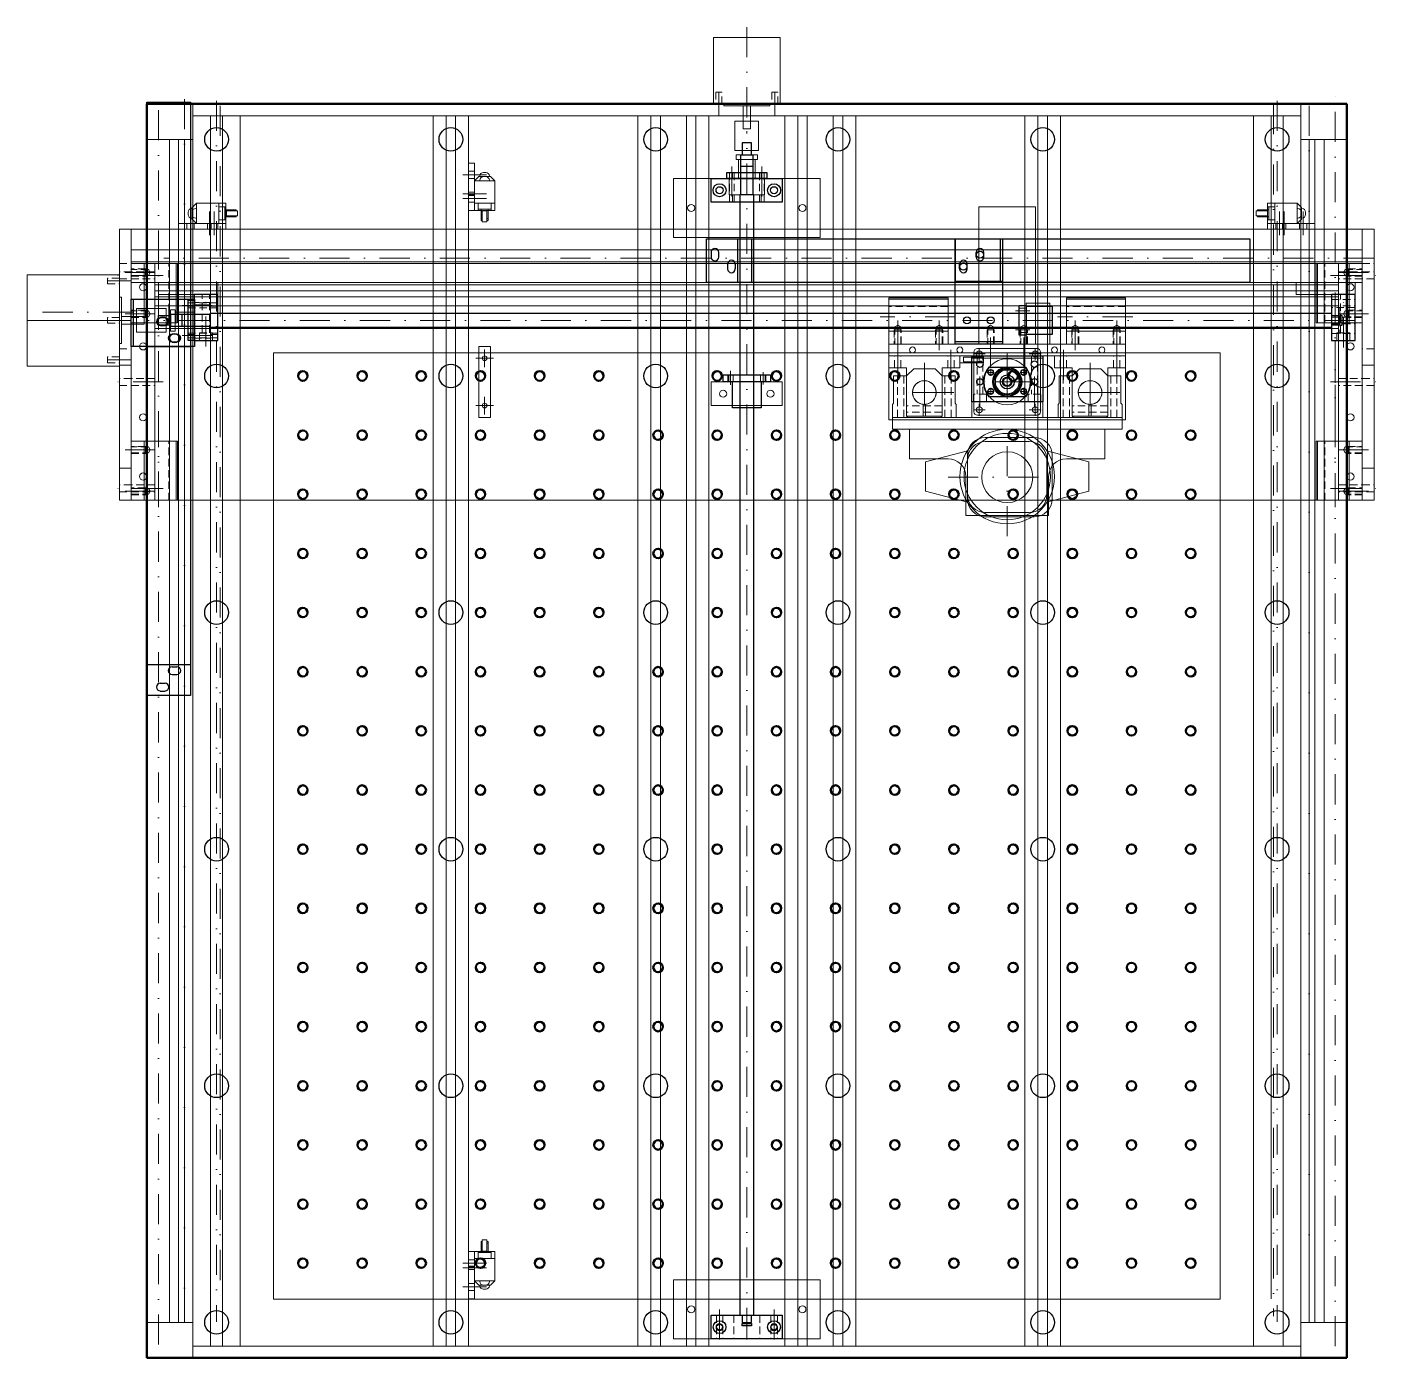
# Model space of a CAD drawing. Header units: millimetres. Extents: x -538 to 5863, y -404 to 2062.
# Drawn here: x -538 to 608, y -40 to 1085 of the extents above; entities that cross this region are included whole.
import ezdxf

# ---------------------------------------------------------------- set-up
doc = ezdxf.new("R2010")
doc.units = ezdxf.units.MM
doc.linetypes.add('DASHDOTX2', pattern=[50.8, 25.4, -12.7, 0, -12.7])
doc.linetypes.add('DASHED2', pattern=[9.525, 6.35, -3.175])
for name, color, linetype, lineweight, true_color in [('ACCOUPLEMENT', 8, 'CONTINUOUS', 0, 0x7f7f7f), ('ALU_CHASSIS', 7, 'CONTINUOUS', 0, 0x000000), ('ALU_CURSEUR_X', 7, 'CONTINUOUS', 0, 0x000000), ('ALU_CURSEUR_Y', 7, 'CONTINUOUS', 0, 0x000000), ('ALU_CURSEUR_Z', 7, 'CONTINUOUS', 0, 0x000000), ('ALU_SUP_PAL', 7, 'CONTINUOUS', 0, 0x000000), ('ALU_X_A', 7, 'CONTINUOUS', 0, 0x000000), ('ALU_X_B', 7, 'CONTINUOUS', 0, 0x000000), ('ALU_Y', 7, 'CONTINUOUS', 0, 0x000000), ('ALU_Z_B', 7, 'CONTINUOUS', 0, 0x000000), ('ARBRE_DE_GUIDAGE', 4, 'CONTINUOUS', 0, 0x00ffff), ('ARBRE_DE_GUIDAGE_SUR_RAIL_1000', 4, 'CONTINUOUS', 0, 0x00ffff), ('axe', 1, 'DASHDOTX2', 0, 0xff0000), ('BAGUE', 9, 'CONTINUOUS', 0, 0xc0c0c0), ('BF10', 5, 'CONTINUOUS', 25, 0x0000ff), ('BK10', 5, 'CONTINUOUS', 25, 0x0000ff), ('BROCHE', 4, 'CONTINUOUS', 0, 0x00ffff), ('cacher', 3, 'DASHED2', 0, 0x00ff00), ('CHAINE', 2, 'CONTINUOUS', 25, 0xffff00), ('ECROU_KM0', 7, 'CONTINUOUS', 0, 0x000000), ('ECROU_RM1204', 11, 'CONTINUOUS', 25, 0xff557f), ('EQUER_CHAINE', 7, 'CONTINUOUS', 25, 0x000000), ('MARTYR', 20, 'CONTINUOUS', 50, 0xff5500), ('MARTYR fixation', 34, 'CONTINUOUS', 25, 0x904200), ('MARTYR2', 2, 'CONTINUOUS', 0, 0xffff00), ('MEMA_23', 7, 'CONTINUOUS', 0, 0x000000), ('motor', 4, 'CONTINUOUS', 0, 0x00ffff), ('PALIER_DOUILLE_20', 7, 'CONTINUOUS', 0, 0x000000), ('PALIER_DOUILLE_OUVERT_20', 7, 'CONTINUOUS', 0, 0x000000), ('PROFILE_ALU_30x60', 7, 'CONTINUOUS', 0, 0x000000), ('PROFILE_ALU_40x80', 7, 'CONTINUOUS', 0, 0x000000), ('PROFILE_ALU_45x90S', 7, 'CONTINUOUS', 0, 0x000000), ('ROULEMENT', 5, 'CONTINUOUS', 0, 0x0000ff), ('SUPP_BROCHE', 7, 'CONTINUOUS', 0, 0x000000), ('SUPPORT_ARBRE_20', 7, 'CONTINUOUS', 0, 0x000000), ('SWITCH', 7, 'CONTINUOUS', 0, 0x000000), ('VIS_A_BILLES', 2, 'CONTINUOUS', 25, 0xffff00)]:
    doc.layers.add(name, color=color, linetype=linetype, lineweight=lineweight, true_color=true_color)

msp = doc.modelspace()

# ---------------------------------------------------------------- linework, layer by layer
at = {"layer": 'ACCOUPLEMENT'}
for p, q in [((60, 1005.5), (80, 1005.5)), ((60, 980.5), (60, 1005.5)), ((80, 1005.5), (80, 980.5)), ((80, 980.5), (60, 980.5)), ((-445.5, 827), (-445.5, 847)), ((-445.5, 847), (-420.5, 847)), ((-420.5, 847), (-420.5, 827)), ((-420.5, 827), (-445.5, 827))]:
    msp.add_line(p, q, dxfattribs=at)
msp.add_circle((290, 785), 10, dxfattribs=at)
at = {"layer": 'ALU_CHASSIS'}
for p, q in [((-398, 1010), (-398, 1020)), ((-398, 1020), (538, 1020)), ((538, 1010), (-398, 1010)), ((538, 1020), (538, 1010)), ((-165, 970), (-160, 970)), ((-165, 930), (-165, 970)), ((-160, 970), (-160, 930)), ((-160, 930), (-165, 930)), ((-160, 50), (-165, 50)), ((-165, 50), (-165, 10)), ((-160, 10), (-160, 50)), ((-165, 10), (-160, 10)), ((-398, -30), (538, -30)), ((-398, -40), (-398, -30)), ((538, -30), (538, -40)), ((538, -40), (-398, -40))]:
    msp.add_line(p, q, dxfattribs=at)
at = {"layer": 'ALU_CURSEUR_X'}
for p, q in [((306, 851.5), (326, 851.5)), ((306, 817), (306, 851.5)), ((326, 851.5), (326, 817)), ((326, 817), (306, 817))]:
    msp.add_line(p, q, dxfattribs=at)
at = {"layer": 'ALU_CURSEUR_Y'}
for p, q in [((40, 785), (100, 785)), ((40, 765), (40, 785)), ((100, 785), (100, 765)), ((100, 765), (40, 765))]:
    msp.add_line(p, q, dxfattribs=at)
for centre in [(50, 775), (90, 775)]:
    msp.add_circle(centre, 3, dxfattribs=at)
at = {"layer": 'ALU_CURSEUR_Z'}
for p, q in [((260, 755), (260, 805)), ((260, 805), (320, 805)), ((320, 805), (320, 755)), ((320, 755), (260, 755))]:
    msp.add_line(p, q, dxfattribs=at)
for centre, radius in [((276.1, 793), 2.5), ((290, 785), 12.5), ((303.9, 793), 2.5), ((276.1, 777), 2.5), ((303.9, 777), 2.5)]:
    msp.add_circle(centre, radius, dxfattribs=at)
at = {"layer": 'ALU_SUP_PAL'}
for p, q in [((8, 957), (132, 957)), ((8, 907), (8, 957)), ((132, 957), (132, 907)), ((132, 907), (8, 907)), ((-427, 869), (-377, 869)), ((-427, 859), (-427, 869)), ((-377, 869), (-377, 859)), ((534, 869), (584, 869)), ((534, 859), (534, 869)), ((584, 869), (584, 859)), ((-377, 859), (-427, 859)), ((584, 859), (534, 859)), ((8, 26), (132, 26)), ((8, -24), (8, 26)), ((132, 26), (132, -24)), ((132, -24), (8, -24))]:
    msp.add_line(p, q, dxfattribs=at)
for centre in [(47, 947), (93, 947), (23, 932), (117, 932), (23, 1), (117, 1), (47, -14), (93, -14)]:
    msp.add_circle(centre, 3, dxfattribs=at)
at = {"layer": 'ALU_X_A'}
for p, q in [((266, 933), (314, 933)), ((266, 817), (266, 933)), ((314, 933), (314, 817)), ((190, 817), (390, 817)), ((190, 807), (190, 817)), ((314, 817), (266, 817)), ((390, 817), (390, 807)), ((390, 807), (190, 807))]:
    msp.add_line(p, q, dxfattribs=at)
for centre in [(210, 812), (250, 812), (330, 812), (370, 812)]:
    msp.add_circle(centre, 2.5, dxfattribs=at)
at = {"layer": 'ALU_X_B'}
for p, q in [((190, 752.8), (190, 817)), ((190, 817), (390, 817)), ((390, 817), (390, 752.8)), ((390, 752.8), (190, 752.8))]:
    msp.add_line(p, q, dxfattribs=at)
for centre, radius in [((250, 812), 2.5), ((330, 812), 2.5), ((266.4, 808.6), 2.5), ((290, 785), 19.5), ((313.6, 808.6), 2.5), ((266.4, 761.4), 2.5), ((313.6, 761.4), 2.5)]:
    msp.add_circle(centre, radius, dxfattribs=at)
at = {"layer": 'ALU_Y'}
for p, q in [((-410, 919), (-370, 919)), ((-410, 914), (-410, 919)), ((-370, 919), (-370, 914)), ((550, 919), (510, 919)), ((510, 919), (510, 914)), ((550, 914), (550, 919)), ((-460, 914), (-460, 685)), ((-460, 914), (-450, 914)), ((-450, 914), (-450, 685)), ((-370, 914), (-410, 914)), ((510, 914), (550, 914)), ((590, 685), (590, 914)), ((590, 914), (600, 914)), ((590, 912), (590, 685)), ((600, 914), (600, 685)), ((-450, 885), (590, 885)), ((-430, 885), (-430, 685)), ((570, 885), (570, 685)), ((590, 885), (590, 685)), ((-156.5, 815), (-146.5, 815)), ((-156.5, 755), (-156.5, 815)), ((-146.5, 815), (-146.5, 755)), ((-460, 799.1), (-450, 799.1)), ((590, 799.1), (600, 799.1)), ((-146.5, 755), (-156.5, 755)), ((-460, 712), (-450, 712)), ((590, 712), (600, 712)), ((-450, 685), (-460, 685)), ((590, 685), (-450, 685)), ((600, 685), (590, 685))]:
    msp.add_line(p, q, dxfattribs=at)
for centre, radius in [((-440, 865), 3), ((580, 865), 3), ((-440, 815), 3), ((580, 815), 3), ((-151.5, 805), 2), ((50, 775), 3), ((90, 775), 3), ((-440, 755), 3), ((-151.5, 765), 2), ((580, 755), 3), ((-440, 705), 3), ((580, 705), 3)]:
    msp.add_circle(centre, radius, dxfattribs=at)
at = {"layer": 'ALU_Z_B'}
for p, q in [((193, 755), (387, 755)), ((193, 745), (193, 755)), ((387, 755), (387, 745)), ((387, 745), (193, 745))]:
    msp.add_line(p, q, dxfattribs=at)
at = {"layer": 'ARBRE_DE_GUIDAGE'}
for centre in [(220, 776), (360, 776)]:
    msp.add_circle(centre, 10, dxfattribs=at)
at = {"layer": 'ARBRE_DE_GUIDAGE_SUR_RAIL_1000'}
for p, q in [((-437, -10), (-437, 990)), ((-398, 990), (-437, 990)), ((-417.7, -10), (-417.7, 990)), ((-410, 990), (-410, -10)), ((-405, 990), (-405, -10)), ((-398, 990), (-398, -10)), ((538, 990), (577, 990)), ((538, 990), (538, -10)), ((545, 990), (545, -10)), ((550, 990), (550, -10)), ((557.7, -10), (557.7, 990)), ((577, -10), (577, 990)), ((-430, 867), (-430, 830)), ((-430, 867), (570, 867)), ((-430, 862), (570, 862)), ((570, 867), (570, 830)), ((-430, 857), (570, 857)), ((570, 849.3), (-430, 849.3)), ((570, 830), (-430, 830)), ((-398, -10), (-437, -10)), ((538, -10), (577, -10))]:
    msp.add_line(p, q, dxfattribs=at)
at = {"layer": 'axe'}
for p, q in [((70, 1084.9), (70, 992)), ((567, -30.2), (567, 1035.2)), ((-427, -28.7), (-427, 1024.1)), ((-405, 1024.1), (-405, -4.6)), ((-378, 1022.6), (-378, -9.4)), ((46.4, 1030), (46.4, 1010)), ((93.6, 1030), (93.6, 1010)), ((518, 1022.6), (518, -9.4)), ((-375, 1018.3), (-375, 2.5)), ((515, 1019.7), (515, -4.6)), ((545, 1018.3), (545, 2.5)), ((70, -23), (70, 997)), ((57.3, 967), (57.3, 932)), ((82.7, 967), (82.7, 932)), ((-170, 960), (-150, 960)), ((-170, 944), (-150, 944)), ((-170, 940), (-150, 940)), ((-400, 909), (-400, 929)), ((-384, 909), (-384, 929)), ((-380, 909), (-380, 929)), ((520, 909), (520, 929)), ((524, 909), (524, 929)), ((540, 909), (540, 929)), ((-427, 829), (-427, 892.4)), ((599.6, 889.5), (-422.4, 889.5)), ((-423.1, 875), (-468.2, 875)), ((-455.1, 877.5), (-430.2, 877.5)), ((563.1, 875), (608.2, 875)), ((595.1, 877.5), (570.2, 877.5)), ((-470, 870.3), (-450, 870.3)), ((-387, 815), (-387, 864)), ((-387, 815), (-387, 864)), ((574, 814.1), (574, 862.5)), ((-407, 849.7), (-372, 849.7)), ((-524.9, 844), (-432, 844)), ((-470, 837), (-450, 837)), ((-455.1, 842.5), (-430.2, 842.5)), ((583, 837), (-437, 837)), ((246, 840), (182.6, 840)), ((197.5, 811.9), (197.5, 836.8)), ((232.5, 811.9), (232.5, 836.8)), ((276, 797), (276, 837)), ((297.1, 845), (309, 845)), ((304, 797), (304, 837)), ((396, 840), (332.6, 840)), ((347.5, 811.9), (347.5, 836.8)), ((382.5, 811.9), (382.5, 836.8)), ((595.1, 842.5), (570.2, 842.5)), ((297.1, 829), (309, 829)), ((-407, 824.3), (-372, 824.3)), ((567, 757), (567, 820.4)), ((-470, 803.7), (-450, 803.7)), ((-159, 805), (-144, 805)), ((-151.5, 797.5), (-151.5, 812.5)), ((197.5, 812), (197.5, 782)), ((242.5, 812), (242.5, 782)), ((261.4, 808.6), (271.4, 808.6)), ((266.4, 803.6), (266.4, 813.6)), ((267, 764.1), (267, 812.5)), ((290, 809), (290, 769)), ((308.6, 808.6), (318.6, 808.6)), ((313, 764.1), (313, 812.5)), ((313.6, 803.6), (313.6, 813.6)), ((337.5, 812), (337.5, 782)), ((382.5, 812), (382.5, 782)), ((56.1, 794.4), (56.1, 782.4)), ((83.9, 793.1), (83.9, 782.8)), ((220, 801), (220, 751)), ((220, 791), (220, 761)), ((279.1, 793), (273.1, 793)), ((276.1, 790), (276.1, 796)), ((290, 771), (290, 791)), ((306.9, 793), (300.9, 793)), ((303.9, 790), (303.9, 796)), ((360, 801), (360, 751)), ((360, 791), (360, 761)), ((-423.1, 785), (-468.2, 785)), ((310, 785), (270, 785)), ((276.1, 774), (276.1, 780)), ((280, 785), (300, 785)), ((303.9, 774), (303.9, 780)), ((563.1, 785), (608.2, 785)), ((-151.5, 757.5), (-151.5, 772.5)), ((245, 776), (195, 776)), ((235, 776), (205, 776)), ((235, 776), (205, 776)), ((279.1, 777), (273.1, 777)), ((306.9, 777), (300.9, 777)), ((385, 776), (335, 776)), ((375, 776), (345, 776)), ((375, 776), (345, 776)), ((-159, 765), (-144, 765)), ((261.4, 761.4), (271.4, 761.4)), ((266.4, 756.4), (266.4, 766.4)), ((308.6, 761.4), (318.6, 761.4)), ((313.6, 756.4), (313.6, 766.4)), ((290, 654.5), (290, 754.5)), ((-427, 679), (-427, 742.4)), ((567, 679), (567, 742.4)), ((-455.1, 727.5), (-430.2, 727.5)), ((595.1, 727.5), (570.2, 727.5)), ((240, 704.5), (340, 704.5)), ((-423.1, 695), (-468.2, 695)), ((-455.1, 692.5), (-430.2, 692.5)), ((563.1, 695), (608.2, 695)), ((595.1, 692.5), (570.2, 692.5)), ((-170, 40), (-150, 40)), ((-170, 36), (-150, 36)), ((-170, 20), (-150, 20)), ((47, 1), (47, -29)), ((70, 1), (70, -29)), ((93, 1), (93, -29))]:
    msp.add_line(p, q, dxfattribs=at)
at = {"layer": 'BAGUE'}
for p, q in [((63, 957), (63, 973)), ((63, 973), (77, 973)), ((77, 973), (77, 957)), ((77, 957), (63, 957)), ((-397, 844), (-413, 844)), ((-413, 844), (-413, 830)), ((-397, 830), (-397, 844)), ((-413, 830), (-397, 830))]:
    msp.add_line(p, q, dxfattribs=at)
at = {"layer": 'BF10'}
for p, q in [((584, 859), (564, 859)), ((564, 859), (564, 820)), ((584, 820), (584, 859)), ((564, 820), (584, 820)), ((260, 807), (320, 807)), ((260, 768), (260, 807)), ((320, 807), (320, 768)), ((320, 768), (260, 768)), ((40, -24), (40, -4)), ((40, -4), (100, -4)), ((100, -4), (100, -24)), ((100, -24), (40, -24))]:
    msp.add_line(p, q, dxfattribs=at)
for centre, radius in [((267, 800), 2.75), ((313, 800), 2.75), ((290, 785), 11), ((267, 785), 2.75), ((290, 785), 4), ((313, 785), 2.75), ((47, -14), 5.4), ((93, -14), 5.4), ((47, -14), 2.5), ((93, -14), 2.5)]:
    msp.add_circle(centre, radius, dxfattribs=at)
at = {"layer": 'BK10'}
for p, q in [((40, 937), (40, 957)), ((40, 957), (100, 957)), ((53, 957), (53, 962)), ((53, 962), (87, 962)), ((87, 957), (53, 957)), ((87, 962), (87, 957)), ((100, 957), (100, 937)), ((100, 937), (40, 937)), ((-402, 854), (-397, 854)), ((-402, 820), (-402, 854)), ((-377, 859), (-397, 859)), ((-397, 859), (-397, 820)), ((-397, 854), (-397, 820)), ((-377, 820), (-377, 859)), ((-397, 820), (-402, 820)), ((-397, 820), (-377, 820))]:
    msp.add_line(p, q, dxfattribs=at)
for centre, radius in [((47, 947), 5.5), ((93, 947), 5.5), ((47, 947), 3), ((93, 947), 3)]:
    msp.add_circle(centre, radius, dxfattribs=at)
at = {"layer": 'BROCHE'}
for p, q in [((271.5, 738.1), (312.9, 738.1)), ((271.5, 734.5), (308.5, 734.5)), ((256.5, 686), (256.5, 723.1)), ((327.9, 723.1), (327.9, 686)), ((256.5, 719.5), (256.5, 689.5)), ((323.5, 719.5), (323.5, 689.5)), ((308.5, 674.5), (271.5, 674.5)), ((312.9, 671), (271.5, 671))]:
    msp.add_line(p, q, dxfattribs=at)
for centre, start, end in [((271.5, 723.1), 90, 180), ((271.5, 719.5), 90, 180), ((308.5, 719.5), 0, 90), ((312.9, 723.1), 0, 90), ((271.5, 689.5), 180, 270), ((308.5, 689.5), 270, 0), ((271.5, 686), 180, 270), ((312.9, 686), 270, 0)]:
    msp.add_arc(centre, 15, start, end, dxfattribs=at)
at = {"layer": 'cacher'}
for p, q in [((48.9, 1030), (43.9, 1030)), ((43.9, 1030), (43.9, 1020)), ((48.9, 1020), (48.9, 1030)), ((96.1, 1030), (91.1, 1030)), ((91.1, 1030), (91.1, 1020)), ((96.1, 1020), (96.1, 1030)), ((-165, 963), (-160, 963)), ((-165, 957), (-160, 957)), ((55, 943), (55, 957)), ((55.3, 962), (55.3, 937)), ((58, 957), (58, 962)), ((59.3, 962), (59.3, 937)), ((80.7, 962), (80.7, 937)), ((82, 962), (82, 957)), ((84.7, 962), (84.7, 937)), ((85, 957), (85, 943)), ((-165, 945.4), (-160, 945.4)), ((-165, 943), (-160, 943)), ((-165, 942.6), (-160, 942.6)), ((85, 943), (55, 943)), ((58, 943), (58, 937)), ((82, 943), (82, 937)), ((-165, 937), (-160, 937)), ((-403, 919), (-403, 914)), ((-397, 919), (-397, 914)), ((-385.5, 919), (-385.5, 914)), ((-383, 919), (-383, 914)), ((-382.5, 919), (-382.5, 914)), ((-377, 919), (-377, 914)), ((517, 919), (517, 914)), ((522.5, 919), (522.5, 914)), ((523, 919), (523, 914)), ((525.5, 919), (525.5, 914)), ((537, 919), (537, 914)), ((543, 919), (543, 914)), ((-460, 885), (-450, 885)), ((-437, 835), (-437, 885)), ((-418.3, 835), (-418.3, 885)), ((558.3, 835), (558.3, 885)), ((577, 835), (577, 885)), ((590, 885), (600, 885)), ((-470, 872.8), (-470, 867.8)), ((-460, 872.8), (-470, 872.8)), ((-450, 878), (-460, 878)), ((-460, 872), (-450, 872)), ((-438, 880.5), (-450, 880.5)), ((-435.5, 880), (-450, 880)), ((-430, 878), (-450, 878)), ((-450, 875), (-435.5, 875)), ((-450, 874.5), (-438, 874.5)), ((-450, 872), (-430, 872)), ((-438, 874.5), (-438, 880.5)), ((-434.1, 877.5), (-435.5, 880)), ((-435.5, 875), (-434.1, 877.5)), ((570, 878), (590, 878)), ((590, 872), (570, 872)), ((574.1, 877.5), (575.5, 880)), ((575.5, 875), (574.1, 877.5)), ((575.5, 880), (590, 880)), ((590, 875), (575.5, 875)), ((578, 874.5), (578, 880.5)), ((578, 880.5), (590, 880.5)), ((590, 874.5), (578, 874.5)), ((590, 878), (600, 878)), ((600, 872), (590, 872)), ((-470, 867.8), (-460, 867.8)), ((-402, 851.7), (-377, 851.7)), ((-402, 849), (-397, 849)), ((-383, 852), (-397, 852)), ((-390, 826.6), (-390, 859)), ((-384, 826.6), (-384, 859)), ((-383, 822), (-383, 852)), ((-383, 849), (-377, 849)), ((240, 848.7), (190, 848.7)), ((390, 848.7), (340, 848.7)), ((564, 854.7), (584, 854.7)), ((564, 849.2), (584, 849.2)), ((571.5, 826), (571.5, 859)), ((576.5, 859), (576.5, 826)), ((-470, 839.5), (-470, 834.5)), ((-460, 839.5), (-470, 839.5)), ((-438, 845.5), (-450, 845.5)), ((-435.5, 845), (-450, 845)), ((-450, 840), (-435.5, 840)), ((-450, 839.5), (-438, 839.5)), ((-438, 839.5), (-438, 845.5)), ((-434.1, 842.5), (-435.5, 845)), ((-435.5, 840), (-434.1, 842.5)), ((-417, 842), (-413, 842)), ((-413, 842), (-397, 842)), ((-402, 847.7), (-377, 847.7)), ((300, 847.3), (306, 847.3)), ((300, 842.8), (306, 842.8)), ((584, 848), (564, 848)), ((564, 839.7), (584, 839.7)), ((571, 848), (571, 826)), ((574.1, 842.5), (575.5, 845)), ((575.5, 840), (574.1, 842.5)), ((575.5, 845), (590, 845)), ((590, 840), (575.5, 840)), ((578, 839.5), (578, 845.5)), ((578, 845.5), (590, 845.5)), ((590, 839.5), (578, 839.5)), ((-470, 834.5), (-460, 834.5)), ((-417, 832), (-413, 832)), ((-413, 832), (-397, 832)), ((-402, 826.3), (-377, 826.3)), ((-392.5, 820), (-392.5, 826.6)), ((-392.5, 826.6), (-381.5, 826.6)), ((-381.5, 826.6), (-381.5, 820)), ((240, 830), (190, 830)), ((200.5, 829), (194.5, 829)), ((194.5, 829), (194.5, 817)), ((197.5, 832.9), (195, 831.5)), ((195, 831.5), (195, 817)), ((200, 831.5), (197.5, 832.9)), ((200, 817), (200, 831.5)), ((200.5, 817), (200.5, 829)), ((235.5, 829), (229.5, 829)), ((229.5, 829), (229.5, 817)), ((232.5, 832.9), (230, 831.5)), ((230, 831.5), (230, 817)), ((235, 831.5), (232.5, 832.9)), ((235, 817), (235, 831.5)), ((235.5, 817), (235.5, 829)), ((279, 829), (273, 829)), ((273, 829), (273, 817)), ((276, 832.9), (273.5, 831.5)), ((273.5, 831.5), (273.5, 817)), ((278.5, 831.5), (276, 832.9)), ((278.5, 817), (278.5, 831.5)), ((279, 817), (279, 829)), ((300, 831.3), (306, 831.3)), ((300, 826.8), (306, 826.8)), ((307, 829), (301, 829)), ((301, 829), (301, 817)), ((304, 832.9), (301.5, 831.5)), ((301.5, 831.5), (301.5, 817)), ((306.5, 831.5), (304, 832.9)), ((306.5, 817), (306.5, 831.5)), ((307, 817), (307, 829)), ((390, 830), (340, 830)), ((350.5, 829), (344.5, 829)), ((344.5, 829), (344.5, 817)), ((347.5, 832.9), (345, 831.5)), ((345, 831.5), (345, 817)), ((350, 831.5), (347.5, 832.9)), ((350, 817), (350, 831.5)), ((350.5, 817), (350.5, 829)), ((385.5, 829), (379.5, 829)), ((379.5, 829), (379.5, 817)), ((382.5, 832.9), (380, 831.5)), ((380, 831.5), (380, 817)), ((385, 831.5), (382.5, 832.9)), ((385, 817), (385, 831.5)), ((385.5, 817), (385.5, 829)), ((564, 834.2), (584, 834.2)), ((564, 826), (584, 826)), ((568.6, 820), (568.6, 826.6)), ((568.6, 826.6), (579.4, 826.6)), ((579.4, 826.6), (579.4, 820)), ((-402, 825), (-397, 825)), ((-402, 822.3), (-377, 822.3)), ((-397, 822), (-383, 822)), ((-383, 825), (-377, 825)), ((-470, 806.2), (-470, 801.2)), ((-460, 806.2), (-470, 806.2)), ((-460, 813), (-450, 813)), ((194.8, 797), (194.8, 807)), ((200.2, 797), (200.2, 807)), ((239.8, 797), (239.8, 807)), ((245.2, 797), (245.2, 807)), ((264.5, 807), (264.5, 774.6)), ((269.5, 774.6), (269.5, 807)), ((310.5, 807), (310.5, 774.6)), ((315.5, 774.6), (315.5, 807)), ((334.8, 797), (334.8, 807)), ((340.2, 797), (340.2, 807)), ((379.8, 797), (379.8, 807)), ((385.2, 797), (385.2, 807)), ((600, 813), (590, 813)), ((-470, 801.2), (-460, 801.2)), ((53.9, 791), (53.9, 785)), ((58.4, 791), (58.4, 785)), ((81.6, 791), (81.6, 785)), ((86.1, 791), (86.1, 785)), ((-450, 788), (-460, 788)), ((-460, 782), (-450, 782)), ((-430, 788), (-450, 788)), ((-450, 782), (-430, 782)), ((197.4, 755), (197.4, 790)), ((202.6, 755), (202.6, 790)), ((237.4, 755), (237.4, 790)), ((242.6, 755), (242.6, 790)), ((337.4, 755), (337.4, 790)), ((342.6, 755), (342.6, 790)), ((377.4, 755), (377.4, 790)), ((382.6, 755), (382.6, 790)), ((570, 788), (590, 788)), ((590, 782), (570, 782)), ((590, 788), (600, 788)), ((600, 782), (590, 782)), ((272.4, 774.6), (261.6, 774.6)), ((261.6, 774.6), (261.6, 768)), ((272.4, 768), (272.4, 774.6)), ((318.4, 774.6), (307.6, 774.6)), ((307.6, 774.6), (307.6, 768)), ((318.4, 768), (318.4, 774.6)), ((235, 764.8), (205, 764.8)), ((235, 759.3), (205, 759.3)), ((375, 764.8), (345, 764.8)), ((375, 759.3), (345, 759.3)), ((-437, 685), (-437, 735)), ((-418.3, 685), (-418.3, 735)), ((558.3, 685), (558.3, 735)), ((577, 685), (577, 735)), ((-438, 730.5), (-450, 730.5)), ((-435.5, 730), (-450, 730)), ((-450, 725), (-435.5, 725)), ((-450, 724.5), (-438, 724.5)), ((-438, 724.5), (-438, 730.5)), ((-434.1, 727.5), (-435.5, 730)), ((-435.5, 725), (-434.1, 727.5)), ((574.1, 727.5), (575.5, 730)), ((575.5, 725), (574.1, 727.5)), ((575.5, 730), (590, 730)), ((590, 725), (575.5, 725)), ((578, 724.5), (578, 730.5)), ((578, 730.5), (590, 730.5)), ((590, 724.5), (578, 724.5)), ((-450, 698), (-460, 698)), ((-460, 692), (-450, 692)), ((-430, 698), (-450, 698)), ((-438, 695.5), (-450, 695.5)), ((-435.5, 695), (-450, 695)), ((-450, 692), (-430, 692)), ((-450, 690), (-435.5, 690)), ((-450, 689.5), (-438, 689.5)), ((-438, 689.5), (-438, 695.5)), ((-434.1, 692.5), (-435.5, 695)), ((-435.5, 690), (-434.1, 692.5)), ((570, 698), (590, 698)), ((590, 692), (570, 692)), ((574.1, 692.5), (575.5, 695)), ((575.5, 690), (574.1, 692.5)), ((575.5, 695), (590, 695)), ((590, 690), (575.5, 690)), ((578, 689.5), (578, 695.5)), ((578, 695.5), (590, 695.5)), ((590, 689.5), (578, 689.5)), ((590, 698), (600, 698)), ((600, 692), (590, 692)), ((-165, 43), (-160, 43)), ((-165, 37.4), (-160, 37.4)), ((-165, 37), (-160, 37)), ((-165, 34.6), (-160, 34.6)), ((-165, 23), (-160, 23)), ((-165, 17), (-160, 17)), ((44.3, -4), (44.3, -24)), ((49.7, -4), (49.7, -24)), ((59, -4), (59, -24)), ((81, -4), (81, -24)), ((90.3, -4), (90.3, -24)), ((95.8, -4), (95.8, -24))]:
    msp.add_line(p, q, dxfattribs=at)
at = {"layer": 'CHAINE'}
for p, q in [((-437, 1021.5), (-400, 1021.5)), ((-437, 520), (-437, 1021.5)), ((-400, 1021.5), (-400, 520)), ((36, 906), (495, 906)), ((36, 869), (36, 906)), ((62, 906), (62, 869)), ((74, 906), (74, 869)), ((246, 906), (246, 869)), ((284, 906), (284, 869)), ((495, 906), (495, 869)), ((39.8, 894.5), (39.8, 890.5)), ((46.2, 894.5), (46.2, 890.5)), ((263.8, 890.5), (263.8, 894.5)), ((270.3, 890.5), (270.3, 894.5)), ((53.8, 884.5), (53.8, 880.5)), ((60.2, 884.5), (60.2, 880.5)), ((249.8, 880.5), (249.8, 884.5)), ((256.3, 880.5), (256.3, 884.5)), ((495, 869), (36, 869)), ((-421.5, 839.2), (-425.5, 839.2)), ((-421.5, 832.7), (-425.5, 832.7)), ((-437, 815), (-400, 815)), ((-411.5, 825.2), (-415.5, 825.2)), ((-411.5, 818.7), (-415.5, 818.7)), ((-437, 546), (-400, 546)), ((-415.5, 544.2), (-411.5, 544.2)), ((-425.5, 530.2), (-421.5, 530.2)), ((-415.5, 537.7), (-411.5, 537.7)), ((-400, 520), (-437, 520)), ((-425.5, 523.7), (-421.5, 523.7))]:
    msp.add_line(p, q, dxfattribs=at)
for centre, start, end in [((43, 894.5), 0, 180), ((267, 894.5), 0, 180), ((43, 890.5), 180, 0), ((57, 884.5), 0, 180), ((253, 884.5), 0, 180), ((267, 890.5), 180, 0), ((57, 880.5), 180, 0), ((253, 880.5), 180, 0), ((-425.5, 836), 90, 270), ((-421.5, 836), 270, 90), ((-415.5, 822), 90, 270), ((-411.5, 822), 270, 90), ((-415.5, 541), 90, 270), ((-411.5, 541), 270, 90), ((-425.5, 527), 90, 270), ((-421.5, 527), 270, 90)]:
    msp.add_arc(centre, 3.25, start, end, dxfattribs=at)
at = {"layer": 'ECROU_KM0'}
for p, q in [((61, 973), (61, 977)), ((61, 977), (79, 977)), ((79, 977), (79, 973)), ((79, 973), (61, 973)), ((-413, 846), (-417, 846)), ((-417, 846), (-417, 828)), ((-413, 828), (-413, 846)), ((-417, 828), (-413, 828))]:
    msp.add_line(p, q, dxfattribs=at)
at = {"layer": 'ECROU_RM1204'}
for p, q in [((300, 849.5), (306, 849.5)), ((300, 824.5), (300, 849.5)), ((306, 849.5), (306, 824.5)), ((306, 849), (328, 849)), ((328, 849), (328, 825)), ((306, 824.5), (300, 824.5)), ((328, 825), (306, 825)), ((50, 785), (50, 791)), ((50, 791), (90, 791)), ((54.4, 791), (54.4, 785)), ((85.6, 791), (85.6, 785)), ((90, 791), (90, 785)), ((274.4, 797.5), (305.6, 797.5)), ((90, 785), (50, 785)), ((58, 763), (58, 785)), ((82, 785), (82, 763)), ((305.6, 772.5), (274.4, 772.5)), ((82, 763), (58, 763))]:
    msp.add_line(p, q, dxfattribs=at)
for centre, radius in [((276.1, 793), 2.25), ((290, 785), 12), ((290, 785), 6), ((303.9, 793), 2.25), ((276.1, 777), 2.25), ((303.9, 777), 2.25)]:
    msp.add_circle(centre, radius, dxfattribs=at)
for start, end in [(141.3178, 218.6822), (321.3178, 38.6822)]:
    msp.add_arc((290, 785), 20, start, end, dxfattribs=at)
at = {"layer": 'EQUER_CHAINE'}
for p, q in [((246, 906), (286, 906)), ((246, 817), (246, 906)), ((286, 906), (286, 817)), ((246, 870), (286, 870)), ((-450, 855), (-396.5, 855)), ((-450, 815), (-450, 855)), ((-448.5, 855), (-448.5, 815)), ((-396.5, 855), (-396.5, 815)), ((-396.5, 815), (-450, 815)), ((246, 819), (286, 819)), ((286, 817), (246, 817))]:
    msp.add_line(p, q, dxfattribs=at)
for centre, radius in [((267, 892.5), 3), ((253, 882.5), 3), ((-423.5, 836), 4), ((256, 837), 3), ((276, 837), 3), ((-413.5, 822), 4)]:
    msp.add_circle(centre, radius, dxfattribs=at)
at = {"layer": 'MARTYR'}
for p, q in [((-437, 1020), (577, 1020)), ((-437, -40), (-437, 1020)), ((577, 1020), (577, -40)), ((577, -40), (-437, -40))]:
    msp.add_line(p, q, dxfattribs=at)
for centre in [(-305, 790), (-255, 790), (-205, 790), (-155, 790), (-105, 790), (-55, 790), (45, 790), (95, 790), (195, 790), (245, 790), (295, 790), (345, 790), (395, 790), (445, 790), (-305, 740), (-255, 740), (-205, 740), (-155, 740), (-105, 740), (-55, 740), (-5, 740), (45, 740), (95, 740), (145, 740), (195, 740), (245, 740), (295, 740), (345, 740), (395, 740), (445, 740), (-305, 690), (-255, 690), (-205, 690), (-155, 690), (-105, 690), (-55, 690), (-5, 690), (45, 690), (95, 690), (145, 690), (195, 690), (245, 690), (295, 690), (345, 690), (395, 690), (445, 690), (-305, 640), (-255, 640), (-205, 640), (-155, 640), (-105, 640), (-55, 640), (-5, 640), (45, 640), (95, 640), (145, 640), (195, 640), (245, 640), (295, 640), (345, 640), (395, 640), (445, 640), (-305, 590), (-255, 590), (-205, 590), (-155, 590), (-105, 590), (-55, 590), (45, 590), (95, 590), (195, 590), (245, 590), (295, 590), (345, 590), (395, 590), (445, 590), (-305, 540), (-255, 540), (-205, 540), (-155, 540), (-105, 540), (-55, 540), (-5, 540), (45, 540), (95, 540), (145, 540), (195, 540), (245, 540), (295, 540), (345, 540), (395, 540), (445, 540), (-305, 490), (-255, 490), (-205, 490), (-155, 490), (-105, 490), (-55, 490), (-5, 490), (45, 490), (95, 490), (145, 490), (195, 490), (245, 490), (295, 490), (345, 490), (395, 490), (445, 490), (-305, 440), (-255, 440), (-205, 440), (-155, 440), (-105, 440), (-55, 440), (-5, 440), (45, 440), (95, 440), (145, 440), (195, 440), (245, 440), (295, 440), (345, 440), (395, 440), (445, 440), (-305, 390), (-255, 390), (-205, 390), (-155, 390), (-105, 390), (-55, 390), (45, 390), (95, 390), (195, 390), (245, 390), (295, 390), (345, 390), (395, 390), (445, 390), (-305, 340), (-255, 340), (-205, 340), (-155, 340), (-105, 340), (-55, 340), (-5, 340), (45, 340), (95, 340), (145, 340), (195, 340), (245, 340), (295, 340), (345, 340), (395, 340), (445, 340), (-305, 290), (-255, 290), (-205, 290), (-155, 290), (-105, 290), (-55, 290), (-5, 290), (45, 290), (95, 290), (145, 290), (195, 290), (245, 290), (295, 290), (345, 290), (395, 290), (445, 290), (-305, 240), (-255, 240), (-205, 240), (-155, 240), (-105, 240), (-55, 240), (-5, 240), (45, 240), (95, 240), (145, 240), (195, 240), (245, 240), (295, 240), (345, 240), (395, 240), (445, 240), (-305, 190), (-255, 190), (-205, 190), (-155, 190), (-105, 190), (-55, 190), (45, 190), (95, 190), (195, 190), (245, 190), (295, 190), (345, 190), (395, 190), (445, 190), (-305, 140), (-255, 140), (-205, 140), (-155, 140), (-105, 140), (-55, 140), (-5, 140), (45, 140), (95, 140), (145, 140), (195, 140), (245, 140), (295, 140), (345, 140), (395, 140), (445, 140), (-305, 90), (-255, 90), (-205, 90), (-155, 90), (-105, 90), (-55, 90), (-5, 90), (45, 90), (95, 90), (145, 90), (195, 90), (245, 90), (295, 90), (345, 90), (395, 90), (445, 90), (-305, 40), (-255, 40), (-205, 40), (-155, 40), (-105, 40), (-55, 40), (-5, 40), (45, 40), (95, 40), (145, 40), (195, 40), (245, 40), (295, 40), (345, 40), (395, 40), (445, 40)]:
    msp.add_circle(centre, 4, dxfattribs=at)
at = {"layer": 'MARTYR fixation'}
for centre in [(-378, 990), (-180, 990), (-7, 990), (147, 990), (320, 990), (518, 990), (-378, 790), (-180, 790), (-7, 790), (147, 790), (320, 790), (518, 790), (-378, 590), (-180, 590), (-7, 590), (147, 590), (320, 590), (518, 590), (-378, 390), (-180, 390), (-7, 390), (147, 390), (320, 390), (518, 390), (-378, 190), (-180, 190), (-7, 190), (147, 190), (320, 190), (518, 190), (-378, -10), (-180, -10), (-7, -10), (147, -10), (320, -10), (518, -10)]:
    msp.add_circle(centre, 10, dxfattribs=at)
at = {"layer": 'MARTYR2'}
for p, q in [((-330, 809.5), (470, 809.5)), ((-330, 9.5), (-330, 809.5)), ((470, 809.5), (470, 9.5)), ((470, 9.5), (-330, 9.5))]:
    msp.add_line(p, q, dxfattribs=at)
at = {"layer": 'MEMA_23'}
for p, q in [((41.8, 1020), (41.8, 1076)), ((41.8, 1076), (98.2, 1076)), ((98.2, 1076), (98.2, 1020)), ((98.2, 1020), (41.8, 1020)), ((50.5, 1018.4), (50.5, 1020)), ((50.5, 1020), (89.5, 1020)), ((89.5, 1018.4), (50.5, 1018.4)), ((66.8, 999), (66.8, 1018.4)), ((66.8, 1018.4), (73.2, 1018.4)), ((73.2, 1018.4), (73.2, 999)), ((89.5, 1020), (89.5, 1018.4)), ((73.2, 999), (66.8, 999)), ((-538, 875.6), (-460, 875.6)), ((-538, 798.4), (-538, 875.6)), ((-460, 875.6), (-460, 798.4)), ((-460, 865.2), (-460, 808.8)), ((-460, 856.5), (-458.4, 856.5)), ((-460, 817.5), (-460, 856.5)), ((-458.4, 856.5), (-458.4, 817.5)), ((-538, 837), (-460, 837)), ((-458.4, 840.2), (-439, 840.2)), ((-458.4, 833.8), (-458.4, 840.2)), ((-439, 840.2), (-439, 833.8)), ((-418.4, 840.8), (-418.4, 847.2)), ((-439, 833.8), (-458.4, 833.8)), ((-458.4, 817.5), (-460, 817.5)), ((261.8, 759.8), (261.8, 810.2)), ((264.8, 813.2), (315.2, 813.2)), ((318.2, 810.2), (318.2, 759.8)), ((-460, 798.4), (-538, 798.4)), ((315.2, 756.8), (264.8, 756.8))]:
    msp.add_line(p, q, dxfattribs=at)
for centre, radius in [((266.4, 808.6), 2.5), ((290, 785), 19.5), ((313.6, 808.6), 2.5), ((290, 785), 3.17), ((266.4, 761.4), 2.5), ((313.6, 761.4), 2.5)]:
    msp.add_circle(centre, radius, dxfattribs=at)
for centre, start, end in [((264.8, 810.2), 90, 180), ((315.2, 810.2), 0, 90), ((264.8, 759.8), 180, 270), ((315.2, 759.8), 270, 0)]:
    msp.add_arc(centre, 3, start, end, dxfattribs=at)
at = {"layer": 'motor'}
for p, q in [((221, 717.5), (256.4, 726.6)), ((323.6, 726.6), (359, 717.5)), ((221, 692.5), (221, 717.5)), ((359, 717.5), (359, 692.5)), ((256.4, 683.4), (221, 692.5)), ((359, 692.5), (323.6, 683.4))]:
    msp.add_line(p, q, dxfattribs=at)
for radius in [40, 36.5]:
    msp.add_circle((290, 705), radius, dxfattribs=at)
at = {"layer": 'PALIER_DOUILLE_20'}
for p, q in [((205, 790), (211, 796)), ((211, 796), (229, 796)), ((229, 796), (235, 790)), ((345, 790), (351, 796)), ((351, 796), (369, 796)), ((369, 796), (375, 790)), ((194, 767), (194, 790)), ((194, 790), (205, 790)), ((235, 790), (246, 790)), ((246, 790), (246, 767)), ((334, 767), (334, 790)), ((334, 790), (345, 790)), ((375, 790), (386, 790)), ((386, 790), (386, 767)), ((193, 766), (194, 767)), ((193, 755), (193, 766)), ((246, 767), (247, 766)), ((247, 766), (247, 755)), ((333, 766), (334, 767)), ((333, 755), (333, 766)), ((386, 767), (387, 766)), ((387, 766), (387, 755)), ((205, 755), (193, 755)), ((206, 756), (205, 755)), ((234, 756), (206, 756)), ((235, 755), (234, 756)), ((247, 755), (235, 755)), ((345, 755), (333, 755)), ((346, 756), (345, 755)), ((374, 756), (346, 756)), ((375, 755), (374, 756)), ((387, 755), (375, 755))]:
    msp.add_line(p, q, dxfattribs=at)
for centre in [(220, 776), (360, 776)]:
    msp.add_circle(centre, 10, dxfattribs=at)
at = {"layer": 'PALIER_DOUILLE_OUVERT_20'}
for p, q in [((-450, 835), (-450, 885)), ((-450, 885), (-411, 885)), ((-439, 835), (-439, 885)), ((-412, 885), (-412, 835)), ((-411, 885), (-411, 835)), ((590, 885), (551, 885)), ((551, 885), (551, 835)), ((552, 885), (552, 835)), ((579, 835), (579, 885)), ((590, 835), (590, 885)), ((190, 817), (190, 856)), ((190, 856), (240, 856)), ((190, 855), (240, 855)), ((240, 856), (240, 817)), ((340, 817), (340, 856)), ((340, 856), (390, 856)), ((340, 855), (390, 855)), ((390, 856), (390, 817)), ((-411, 835), (-450, 835)), ((240, 828), (190, 828)), ((390, 828), (340, 828)), ((551, 835), (590, 835)), ((240, 817), (190, 817)), ((390, 817), (340, 817)), ((-450, 685), (-450, 735)), ((-450, 735), (-411, 735)), ((-439, 685), (-439, 735)), ((-412, 735), (-412, 685)), ((-411, 735), (-411, 685)), ((590, 735), (551, 735)), ((551, 735), (551, 685)), ((552, 735), (552, 685)), ((579, 685), (579, 735)), ((590, 685), (590, 735)), ((-411, 685), (-450, 685)), ((551, 685), (590, 685))]:
    msp.add_line(p, q, dxfattribs=at)
at = {"layer": 'PROFILE_ALU_30x60'}
for p, q in [((-195, 1010), (-165, 1010)), ((-195, 1010), (-195, -30)), ((-184, 1010), (-184, -30)), ((-176, 1010), (-176, -30)), ((-165, 1010), (-165, -30)), ((-22, 1010), (38, 1010)), ((-22, 1010), (-22, -30)), ((-11, 1010), (-11, -30)), ((-3, 1010), (-3, -30)), ((19, 1010), (19, -30)), ((27, 1010), (27, -30)), ((38, 1010), (38, -30)), ((102, 1010), (162, 1010)), ((102, 1010), (102, -30)), ((113, 1010), (113, -30)), ((121, 1010), (121, -30)), ((143, 1010), (143, -30)), ((151, 1010), (151, -30)), ((162, 1010), (162, -30)), ((305, 1010), (305, -30)), ((335, 1010), (305, 1010)), ((316, 1010), (316, -30)), ((324, 1010), (324, -30)), ((335, 1010), (335, -30)), ((-195, -30), (-165, -30)), ((-22, -30), (38, -30)), ((102, -30), (162, -30)), ((335, -30), (305, -30))]:
    msp.add_line(p, q, dxfattribs=at)
at = {"layer": 'PROFILE_ALU_40x80'}
for p, q in [((-398, 1010), (-358, 1010)), ((-398, 1010), (-398, -30)), ((-383, 1010), (-383, -30)), ((-373, 1010), (-373, 10)), ((-373, 1010), (-373, -30)), ((-358, 1010), (-358, 10)), ((-358, 1010), (-358, -30)), ((538, 1010), (498, 1010)), ((498, 1010), (498, -30)), ((513, 1010), (513, 10)), ((523, 1010), (523, -30)), ((538, 1010), (538, -30)), ((-398, -30), (-358, -30)), ((538, -30), (498, -30))]:
    msp.add_line(p, q, dxfattribs=at)
at = {"layer": 'PROFILE_ALU_45x90S'}
for p, q in [((-450, 914), (-450, 869)), ((590, 914), (-450, 914)), ((590, 914), (590, 869)), ((590, 896.5), (-450, 896.5)), ((590, 886.5), (-450, 886.5)), ((590, 869), (-450, 869))]:
    msp.add_line(p, q, dxfattribs=at)
at = {"layer": 'ROULEMENT'}
for p, q in [((55, 943), (55, 957)), ((55, 957), (85, 957)), ((85, 957), (85, 943)), ((85, 943), (55, 943)), ((-383, 850), (-397, 850)), ((-397, 850), (-397, 820)), ((-383, 820), (-383, 850)), ((-397, 820), (-383, 820))]:
    msp.add_line(p, q, dxfattribs=at)
at = {"layer": 'SUPP_BROCHE'}
for p, q in [((207.5, 745), (372.5, 745)), ((207.5, 720), (207.5, 745)), ((372.5, 745), (372.5, 720)), ((240, 720), (207.5, 720)), ((372.5, 720), (340, 720)), ((255, 672), (255, 705)), ((325, 705), (325, 672)), ((325, 672), (255, 672))]:
    msp.add_line(p, q, dxfattribs=at)
msp.add_circle((290, 704.5), 21.5, dxfattribs=at)
for centre, start, end in [((240, 705), 0, 90), ((340, 705), 90, 180)]:
    msp.add_arc(centre, 15, start, end, dxfattribs=at)
at = {"layer": 'SUPPORT_ARBRE_20'}
for p, q in [((190, 797), (190, 807)), ((190, 807), (250, 807)), ((250, 807), (250, 797)), ((330, 797), (330, 807)), ((330, 807), (390, 807)), ((390, 807), (390, 797)), ((205, 797), (190, 797)), ((205, 756), (205, 797)), ((250, 797), (235, 797)), ((235, 797), (235, 756)), ((345, 797), (330, 797)), ((345, 756), (345, 797)), ((390, 797), (375, 797)), ((375, 797), (375, 756)), ((219, 756), (219, 766.1)), ((221, 766.1), (221, 756)), ((359, 756), (359, 766.1)), ((361, 766.1), (361, 756)), ((219, 756), (205, 756)), ((221, 756), (221, 756)), ((221, 756), (235, 756)), ((359, 756), (345, 756)), ((361, 756), (361, 756)), ((361, 756), (375, 756))]:
    msp.add_line(p, q, dxfattribs=at)
for centre in [(220, 776), (360, 776)]:
    msp.add_arc(centre, 10, 275.7392, 264.2608, dxfattribs=at)
at = {"layer": 'SWITCH'}
for p, q in [((-156.5, 958.5), (-160, 955)), ((-160, 936), (-160, 955)), ((-160, 955), (-143, 955)), ((-146.5, 958.5), (-156.5, 958.5)), ((-155.5, 959), (-155.5, 958.5)), ((-155.5, 955.5), (-155.5, 955)), ((-151.5, 962), (-152.5, 962)), ((-151.5, 958.5), (-152.5, 958.5)), ((-150.5, 962), (-151.5, 962)), ((-150.5, 958.5), (-151.5, 958.5)), ((-147.5, 958.5), (-147.5, 959)), ((-147.5, 955), (-147.5, 955.5)), ((-143, 955), (-146.5, 958.5)), ((-143, 955), (-143, 936)), ((-402, 928.5), (-402, 927.5)), ((-398.5, 931.5), (-399, 931.5)), ((-395, 936), (-398.5, 932.5)), ((-398.5, 932.5), (-398.5, 922.5)), ((-398.5, 928.5), (-398.5, 927.5)), ((-395, 931.5), (-395.5, 931.5)), ((-395, 919), (-395, 936)), ((-395, 936), (-376, 936)), ((-376, 936), (-376, 919)), ((-376, 933), (-376, 936)), ((-376, 936), (-370, 936)), ((-370, 933), (-376, 933)), ((-371, 933), (-371, 922)), ((-371, 930.5), (-361.5, 930.5)), ((-370, 936), (-370, 933)), ((-370, 933), (-370, 922)), ((-361.5, 929.5), (-370, 929.5)), ((-365, 929.5), (-369.7, 929.5)), ((-369.7, 929.5), (-369.7, 925.5)), ((-365, 929.5), (-360.2, 929.5)), ((-363, 930.5), (-363, 929.5)), ((-361.5, 930.5), (-361.5, 929.5)), ((-360.2, 929.5), (-360.2, 925.5)), ((-143, 936), (-160, 936)), ((-160, 930), (-160, 936)), ((-160, 936), (-157, 936)), ((-157, 930), (-160, 930)), ((-157, 936), (-157, 930)), ((-146, 931), (-157, 931)), ((-146, 930), (-157, 930)), ((-154.5, 921.5), (-154.5, 931)), ((-153.5, 930), (-153.5, 921.5)), ((-149.5, 929.7), (-153.5, 929.7)), ((-153.5, 929.7), (-153.5, 925)), ((-149.5, 921.5), (-149.5, 930)), ((-149.5, 925), (-149.5, 929.7)), ((-148.5, 931), (-148.5, 921.5)), ((-146, 930), (-146, 936)), ((-146, 936), (-143, 936)), ((-143, 930), (-146, 930)), ((-143, 936), (-143, 930)), ((505, 929.5), (500.3, 929.5)), ((500.3, 929.5), (500.3, 925.5)), ((511, 930.5), (501.5, 930.5)), ((501.5, 930.5), (501.5, 929.5)), ((501.5, 929.5), (510, 929.5)), ((503, 930.5), (503, 929.5)), ((505, 929.5), (509.8, 929.5)), ((509.8, 929.5), (509.8, 925.5)), ((510, 936), (510, 933)), ((516, 936), (510, 936)), ((510, 933), (516, 933)), ((510, 933), (510, 922)), ((511, 933), (511, 922)), ((516, 936), (516, 919)), ((535, 936), (516, 936)), ((516, 933), (516, 936)), ((535, 919), (535, 936)), ((535, 936), (538.5, 932.5)), ((535, 931.5), (535.5, 931.5)), ((538.5, 932.5), (538.5, 922.5)), ((538.5, 931.5), (539, 931.5)), ((538.5, 928.5), (538.5, 927.5)), ((542, 928.5), (542, 927.5)), ((-402, 927.5), (-402, 926.5)), ((-399, 923.5), (-398.5, 923.5)), ((-398.5, 927.5), (-398.5, 926.5)), ((-398.5, 922.5), (-395, 919)), ((-395.5, 923.5), (-395, 923.5)), ((-376, 919), (-395, 919)), ((-376, 919), (-376, 922)), ((-376, 922), (-370, 922)), ((-370, 919), (-376, 919)), ((-361.5, 924.5), (-371, 924.5)), ((-370, 925.5), (-361.5, 925.5)), ((-370, 922), (-370, 919)), ((-369.7, 925.5), (-365, 925.5)), ((-360.2, 925.5), (-365, 925.5)), ((-363, 925.5), (-363, 924.5)), ((-361.5, 925.5), (-361.5, 924.5)), ((-153.5, 923), (-154.5, 923)), ((-153.5, 921.5), (-154.5, 921.5)), ((-153.5, 920.2), (-153.5, 925)), ((-149.5, 920.2), (-153.5, 920.2)), ((-149.5, 925), (-149.5, 920.2)), ((-148.5, 923), (-149.5, 923)), ((-148.5, 921.5), (-149.5, 921.5)), ((500.3, 925.5), (505, 925.5)), ((510, 925.5), (501.5, 925.5)), ((501.5, 925.5), (501.5, 924.5)), ((501.5, 924.5), (511, 924.5)), ((503, 925.5), (503, 924.5)), ((509.8, 925.5), (505, 925.5)), ((510, 922), (510, 919)), ((516, 922), (510, 922)), ((510, 919), (516, 919)), ((516, 919), (516, 922)), ((516, 919), (535, 919)), ((535.5, 923.5), (535, 923.5)), ((538.5, 922.5), (535, 919)), ((538.5, 927.5), (538.5, 926.5)), ((539, 923.5), (538.5, 923.5)), ((542, 927.5), (542, 926.5)), ((270, 807), (250, 807)), ((250, 801), (250, 807)), ((253, 802), (253, 806)), ((253, 806), (270, 806)), ((260, 806), (260, 807)), ((270, 801), (270, 807)), ((250, 801), (270, 801)), ((270, 802), (253, 802)), ((260, 801), (260, 802)), ((-153.5, 58.5), (-154.5, 58.5)), ((-154.5, 58.5), (-154.5, 49)), ((-149.5, 59.7), (-153.5, 59.7)), ((-153.5, 59.7), (-153.5, 55)), ((-153.5, 50), (-153.5, 58.5)), ((-149.5, 55), (-149.5, 59.7)), ((-148.5, 58.5), (-149.5, 58.5)), ((-149.5, 58.5), (-149.5, 50)), ((-148.5, 49), (-148.5, 58.5)), ((-157, 50), (-160, 50)), ((-160, 50), (-160, 44)), ((-157, 44), (-157, 50)), ((-146, 50), (-157, 50)), ((-146, 49), (-157, 49)), ((-153.5, 57), (-154.5, 57)), ((-153.5, 50.2), (-153.5, 55)), ((-149.5, 50.2), (-153.5, 50.2)), ((-148.5, 57), (-149.5, 57)), ((-149.5, 55), (-149.5, 50.2)), ((-143, 50), (-146, 50)), ((-146, 50), (-146, 44)), ((-143, 44), (-143, 50)), ((-143, 44), (-160, 44)), ((-160, 44), (-160, 25)), ((-160, 44), (-157, 44)), ((-146, 44), (-143, 44)), ((-143, 25), (-143, 44)), ((-160, 25), (-143, 25)), ((-156.5, 21.5), (-160, 25)), ((-155.5, 24.5), (-155.5, 25)), ((-147.5, 25), (-147.5, 24.5)), ((-143, 25), (-146.5, 21.5)), ((-146.5, 21.5), (-156.5, 21.5)), ((-155.5, 21), (-155.5, 21.5)), ((-151.5, 21.5), (-152.5, 21.5)), ((-151.5, 18), (-152.5, 18)), ((-150.5, 21.5), (-151.5, 21.5)), ((-150.5, 18), (-151.5, 18)), ((-147.5, 21.5), (-147.5, 21))]:
    msp.add_line(p, q, dxfattribs=at)
for centre, start, end in [((-152.5, 959), 90, 180), ((-152.5, 955.5), 90, 180), ((-150.5, 959), 360, 90), ((-150.5, 955.5), 360, 90), ((-399, 928.5), 90, 180), ((-395.5, 928.5), 90, 180), ((535.5, 928.5), 360, 90), ((539, 928.5), 360, 90), ((-399, 926.5), 180, 270), ((-395.5, 926.5), 180, 270), ((535.5, 926.5), 270, 360), ((539, 926.5), 270, 360), ((-152.5, 24.5), 180, 270), ((-150.5, 24.5), 270, 360), ((-152.5, 21), 180, 270), ((-150.5, 21), 270, 360)]:
    msp.add_arc(centre, 3, start, end, dxfattribs=at)
at = {"layer": 'VIS_A_BILLES'}
for p, q in [((74, 987), (66, 987)), ((66, 987), (66, 977)), ((74, 977), (74, 987)), ((65, 943), (65, 977)), ((65, 977), (75, 977)), ((75, 977), (75, 943)), ((75, 967), (65, 967)), ((76, 943), (64, 943)), ((64, 943), (64, -4)), ((76, -4), (76, 943)), ((-427, 833), (-427, 841)), ((-427, 841), (-417, 841)), ((-383, 842), (-417, 842)), ((-417, 842), (-417, 832)), ((-407, 832), (-407, 842)), ((-383, 831), (-383, 843)), ((-383, 843), (564, 843)), ((564, 843), (564, 831)), ((564, 841), (570, 841)), ((570, 841), (570, 833)), ((570, 839.8), (570.8, 839.8)), ((573, 841), (570.8, 841)), ((570.8, 841), (570.8, 833)), ((573, 833), (573, 841)), ((-417, 833), (-427, 833)), ((-417, 832), (-383, 832)), ((564, 831), (-383, 831)), ((570, 833), (564, 833)), ((570, 834.1), (570.8, 834.1)), ((570.8, 833), (573, 833)), ((64, -4), (76, -4)), ((66, -4), (66, -10)), ((66, -10), (74, -10)), ((66, -13), (66, -10.8)), ((66, -10.8), (74, -10.8)), ((67.1, -10), (67.1, -10.8)), ((72.8, -10), (72.8, -10.8)), ((74, -10), (74, -4)), ((74, -10.8), (74, -13)), ((74, -13), (66, -13))]:
    msp.add_line(p, q, dxfattribs=at)

doc.saveas('drawing.dxf')
